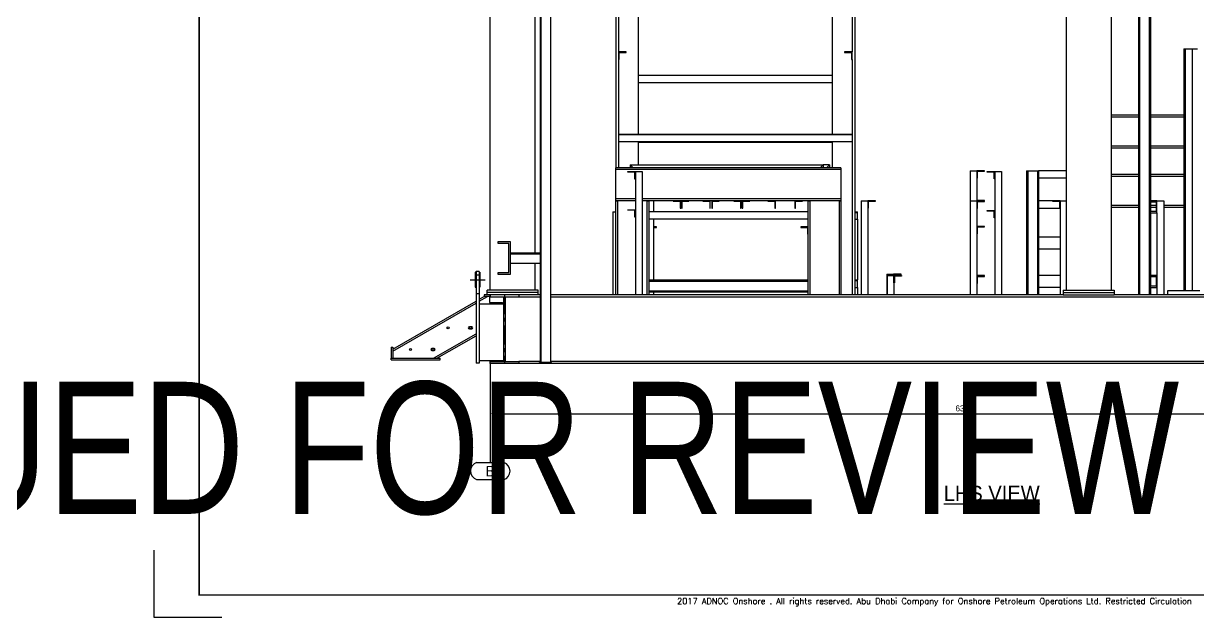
# Model space of a CAD drawing. Header units: millimetres. Extents: x 0 to 16187, y -20471 to 6290.
# Drawn here: x 4010 to 4792, y 5080 to 5476 of the extents above; entities that cross this region are included whole.
import ezdxf
from ezdxf.enums import TextEntityAlignment as Align

# ---------------------------------------------------------------- set-up
doc = ezdxf.new("R2018")
doc.units = ezdxf.units.MM
doc.header["$PDSIZE"] = -1
doc.linetypes.add('CENTERX2', pattern=[20.32, 12.7, -2.54, 2.54, -2.54])
doc.layers.add('BORDER1', color=3, linetype='Continuous')
doc.layers.add('BORDER2', color=7, linetype='Continuous')
doc.styles.add('ROMANC', font='ROMANC', dxfattribs={"height": 5})
doc.styles.add('ROMAND-1', font='ic-romand.shx')
doc.styles.add('ROMANS', font='ROMANS.shx', dxfattribs={"width": 0.8})
doc.styles.add('ROMANT', font='ROMANT', dxfattribs={"height": 4})
doc.dimstyles.new('AM_ISO', dxfattribs={"dimtxt": 3.5, "dimasz": 3.5, "dimexe": 1, "dimexo": 1, "dimgap": 1.5, "dimtad": 1, "dimdsep": 46, "dimtxsty": 'Standard', "dimcen": 0, "dimclrd": 1, "dimclre": 1, "dimclrt": 1, "dimadec": 0, "dimazin": 2, "dimtp": 0.1, "dimtm": 0.1, "dimtfac": 0.71, "dimtdec": 3, "dimtmove": 0, "dimatfit": 3, "dimfxl": 1, "dimlwd": -1, "dimlwe": -1, "dimarcsym": 1})

# ---------------------------------------------------------------- blocks, each defined once
blk = doc.blocks.new('A$7E9318A251333')
at = {"color": 1}
blk.add_line((13.2, 77.37), (13.2, 11.43), dxfattribs=at)
at = {"color": 1, "ltscale": 0.2}
blk.add_line((4.15, 11.48), (22.25, 11.39), dxfattribs=at)
at = {"color": 1, "linetype": 'Continuous', "lineweight": 25}
blk.add_line((4.14, 0.09), (22.29, 0.01), dxfattribs=at)
at = {"color": 1, "ltscale": 0.2}
for centre, radius, start, end in [((5.98, 5.79), 5.98, 107.86898, 252.02455), ((20.4, 5.69), 5.99, 287.96509, 71.9697)]:
    blk.add_arc(centre, radius, start, end, dxfattribs=at)
at = {"color": 1, "linetype": 'Continuous', "lineweight": 25}
blk.add_text('B', height=7, rotation=359.95368, dxfattribs=at).set_placement((10.17, 2.17))
blk = doc.blocks.new('*D3470')
at = {"color": 1, "linetype": 'ByBlock'}
for p, q in [((4321.19, 5248.49), (4321.19, 5215.07)), ((4952.59, 5248.49), (4952.59, 5215.07)), ((4324.69, 5216.32), (4949.09, 5216.32))]:
    blk.add_line(p, q, dxfattribs=at)
at = {"color": 1}
for points in [[(4324.69, 5216.9), (4324.69, 5215.74), (4321.19, 5216.32)], [(4949.09, 5215.74), (4949.09, 5216.9), (4952.59, 5216.32)]]:
    blk.add_solid(points, dxfattribs=at)
at = {"layer": 'Defpoints', "color": 0}
for p in [(4321.19, 5249.74), (4952.59, 5249.74), (4952.59, 5216.32)]:
    blk.add_point(p, dxfattribs=at)
at = {"color": 1, "insert": (4636.89, 5219.82), "char_height": 4, "attachment_point": 5}
blk.add_mtext('6314', dxfattribs=at)
blk = doc.blocks.new('*U609')
at = {"layer": 'BORDER1', "color": 154, "true_color": 0x1859a9, "const_width": 1}
blk.add_lwpolyline([(1.81, 811), (1144, 811), (1144, 0), (0, 0), (0, 811)], close=True, dxfattribs=at)
at = {"layer": 'BORDER2'}
blk.add_lwpolyline([(15, -15), (-30, -15), (-30, 30)], dxfattribs=at)
at = {"layer": 'BORDER2', "color": 154, "true_color": 0x1859a9, "style": 'ROMANS'}
blk.add_text('2017 ADNOC Onshore . All rights reserved. Abu Dhabi Company for Onshore Petroleum Operations Ltd. Restricted Circulation', height=4, dxfattribs=at).set_placement((489.5, -2), align=Align.TOP_CENTER)
at = {"layer": 'BORDER2', "flags": 8}
for tag, height, style, p in [('REV-A', 3.24, 'ROMANS', (986.93, 140.25)), ('RE-A', 8.06, 'ROMANT', (1084.63, 7.17))]:
    blk.add_attdef(tag, text='', height=height, dxfattribs=dict(at, style=style)).set_placement(p, align=Align.CENTER)
at = {"layer": 'BORDER2', "style": 'ROMANS', "width": 3.830216}
blk.add_attdef('DATE-A', text='', height=3.24, dxfattribs=at).set_placement((995.51, 140.25), (1008.51, 140.25), align=Align.FIT)
at = {"layer": 'BORDER2'}
for tag, height, style, p in [('DRN-A', 3.24, 'ROMANS', (1018.38, 140.25)), ('CHD-A', 3.24, 'ROMANS', (1032.35, 140.25)), ('APD-A', 3.24, 'ROMANS', (1046.64, 140.25)), ('CONS_CONT_VEND', 4.2, 'ROMANC', (1061.39, 72.83))]:
    blk.add_attdef(tag, text='', height=height, dxfattribs=dict(at, style=style)).set_placement(p, align=Align.CENTER)
at = {"layer": 'BORDER2', "style": 'ROMANS', "width": 0.8}
for tag, p, height in [('1:X', (997.23, 122.55), 3.5), ('LOC', (1042.74, 122.55), 3.5), ('PROJ_NO', (1118.64, 122.55), 3.5), ('CONS_DRG_NO', (1011, 63), 3)]:
    blk.add_attdef(tag, p, '', height=height, dxfattribs=at)
at = {"layer": 'BORDER2', "lineweight": 30, "width": 0.8, "flags": 104}
blk.add_attdef('COMMENTS-A', text='', height=2.2, dxfattribs=at).set_placement((1055.21, 142.07), align=Align.MIDDLE_LEFT)
at = {"layer": 'BORDER2', "style": 'ROMANS', "width": 0.8}
for tag, p in [('PROJECT_TITLE_1', (1061.07, 55.35)), ('PROJECT_TITLE_2', (1061.07, 49.3))]:
    blk.add_attdef(tag, text='', height=3.5, dxfattribs=at).set_placement(p, align=Align.MIDDLE)
at = {"layer": 'BORDER2', "style": 'ROMANT', "width": 0.8}
for tag, p in [('DRG_TITLE_1', (1061.07, 36.31)), ('DRG_TITLE_2', (1061.07, 28.31)), ('DRG_TITLE_3', (1061.07, 20.31))]:
    blk.add_attdef(tag, text='', height=5, dxfattribs=at).set_placement(p, align=Align.CENTER)
at = {"layer": 'BORDER2', "style": 'ROMANT'}
for tag, p in [('AR', (995, 7.17)), ('PA', (1011.74, 7.17)), ('DC', (1028.45, 7.17)), ('TS', (1120.84, 7.17))]:
    blk.add_attdef(tag, p, '', height=8.06, dxfattribs=at)
for tag, p in [('SRNO', (1074.7, 7.17)), ('SH', (1115.8, 7.18))]:
    blk.add_attdef(tag, text='', height=8.06, dxfattribs=at).set_placement(p, align=Align.RIGHT)
at = {"layer": 'BORDER2', "style": 'ROMANS', "flags": 2}
blk.add_attdef('TB_VERSION', text='', height=2, dxfattribs=at).set_placement((1, -1), align=Align.TOP_LEFT)

msp = doc.modelspace()

# ---------------------------------------------------------------- linework, layer by layer
at = {"color": 7, "linetype": 'Continuous', "lineweight": 25}
for p, q in [((4354.39168, 5772.34012), (4354.39168, 5250.34012)), ((4354.99168, 5772.34012), (4354.99168, 5250.34012)), ((4321.19168, 5298.64012), (4321.19168, 5641.04012)), ((4704.59168, 5641.04012), (4704.59168, 5298.64012)), ((4734.59168, 5641.04012), (4734.59168, 5298.64012)), ((4351.19168, 5323.54012), (4351.19168, 5624.54012)), ((4752.69168, 5584.44012), (4752.69168, 5295.44012)), ((4753.49168, 5584.44012), (4753.49168, 5295.44012)), ((4759.89168, 5584.44012), (4759.89168, 5295.44012)), ((4760.69168, 5584.44012), (4760.69168, 5358.24012)), ((4548.89168, 5491.34012), (4548.89168, 5402.64012)), ((4562.09168, 5491.34012), (4562.09168, 5457.34012)), ((4563.89168, 5491.34012), (4563.89168, 5295.44012)), ((4361.39168, 5484.74012), (4361.39168, 5250.34012)), ((4404.79168, 5484.74012), (4404.79168, 5380.24012)), ((4406.59168, 5484.74012), (4406.59168, 5457.34012)), ((4419.79168, 5484.74012), (4419.79168, 5402.64012)), ((4406.59168, 5457.34012), (4406.59168, 5452.34012)), ((4411.59168, 5457.34012), (4406.59168, 5457.34012)), ((4406.99168, 5456.94012), (4411.59168, 5456.94012)), ((4406.99168, 5452.34012), (4406.99168, 5456.94012)), ((4411.59168, 5456.94012), (4411.59168, 5457.34012)), ((4557.09168, 5457.34012), (4557.09168, 5456.94012)), ((4562.09168, 5457.34012), (4557.09168, 5457.34012)), ((4557.09168, 5456.94012), (4561.69168, 5456.94012)), ((4561.69168, 5456.94012), (4561.69168, 5452.34012)), ((4562.09168, 5452.34012), (4562.09168, 5457.34012)), ((4783.01721, 5459.44012), (4783.01721, 5298.44012)), ((4783.01721, 5459.44012), (4783.86574, 5459.44012)), ((4783.86574, 5459.44012), (4783.86574, 5298.44012)), ((4783.86574, 5459.44012), (4788.568, 5459.44012)), ((4788.568, 5459.44012), (4788.568, 5298.44012)), ((4788.568, 5459.44012), (4792.06818, 5459.44012)), ((4406.59168, 5452.34012), (4406.99168, 5452.34012)), ((4406.59168, 5452.34012), (4406.59168, 5380.24012)), ((4561.69168, 5452.34012), (4562.09168, 5452.34012)), ((4562.09168, 5452.34012), (4562.09168, 5295.44012)), ((4419.79168, 5441.94012), (4548.89168, 5441.94012)), ((4419.79168, 5436.94012), (4548.89168, 5436.94012)), ((4734.59168, 5415.44012), (4752.69168, 5415.44012)), ((4734.59168, 5414.19012), (4752.69168, 5414.19012)), ((4760.69168, 5415.44012), (4783.01721, 5415.44012)), ((4760.69168, 5414.19012), (4783.01721, 5414.19012)), ((4406.59168, 5402.64012), (4562.09168, 5402.64012)), ((4406.59168, 5402.24012), (4562.09168, 5402.24012)), ((4406.59168, 5397.64012), (4562.09168, 5397.64012)), ((4419.79168, 5397.64012), (4419.79168, 5382.24012)), ((4419.79168, 5397.34012), (4548.89168, 5397.34012)), ((4548.89168, 5397.64012), (4548.89168, 5380.24012)), ((4734.59168, 5394.69012), (4752.69168, 5394.69012)), ((4734.59168, 5393.44012), (4752.69168, 5393.44012)), ((4760.69168, 5394.69012), (4783.01721, 5394.69012)), ((4760.69168, 5393.44012), (4783.01721, 5393.44012)), ((4554.69168, 5380.24012), (4404.69168, 5380.24012)), ((4404.69168, 5380.24012), (4404.69168, 5378.99012)), ((4554.69168, 5378.99012), (4404.69168, 5378.99012)), ((4404.69168, 5378.99012), (4404.69168, 5359.49012)), ((4412.89168, 5377.24012), (4412.89168, 5377.64012)), ((4412.89168, 5377.64012), (4417.89168, 5377.64012)), ((4414.39168, 5382.24012), (4416.39168, 5380.24012)), ((4414.39168, 5382.24012), (4542.79168, 5382.24012)), ((4414.39168, 5382.24012), (4414.39168, 5380.24012)), ((4417.89168, 5377.64012), (4417.89168, 5372.64012)), ((4417.89168, 5377.64012), (4422.39168, 5377.64012)), ((4417.89168, 5377.64012), (4417.89168, 5295.44012)), ((4422.39168, 5377.64012), (4422.39168, 5295.44012)), ((4540.79168, 5380.24012), (4542.79168, 5382.24012)), ((4547.09168, 5382.24012), (4542.79168, 5382.24012)), ((4542.79168, 5382.24012), (4542.79168, 5380.24012)), ((4547.09168, 5382.24012), (4545.09168, 5380.24012)), ((4547.09168, 5382.24012), (4547.09168, 5380.24012)), ((4554.69168, 5380.24012), (4554.69168, 5378.99012)), ((4554.69168, 5378.99012), (4554.69168, 5359.49012)), ((4640.69168, 5378.24012), (4640.69168, 5358.14012)), ((4640.69168, 5378.24012), (4645.19168, 5378.24012)), ((4645.19168, 5378.24012), (4645.19168, 5373.24012)), ((4650.19168, 5378.24012), (4645.19168, 5378.24012)), ((4645.19168, 5378.24012), (4645.19168, 5358.44012)), ((4645.59168, 5377.84012), (4650.19168, 5377.84012)), ((4645.59168, 5373.24012), (4645.59168, 5377.84012)), ((4650.19168, 5377.84012), (4650.19168, 5378.24012)), ((4652.09168, 5377.34012), (4652.09168, 5377.74012)), ((4652.09168, 5377.74012), (4657.09168, 5377.74012)), ((4657.09168, 5377.74012), (4657.09168, 5372.74012)), ((4657.09168, 5377.74012), (4661.59168, 5377.74012)), ((4657.09168, 5377.74012), (4657.09168, 5295.44012)), ((4661.59168, 5377.74012), (4661.59168, 5295.44012)), ((4678.29168, 5378.14012), (4678.29168, 5295.44012)), ((4678.29168, 5378.14012), (4679.09168, 5378.14012)), ((4679.09168, 5378.14012), (4679.09168, 5295.44012)), ((4679.09168, 5378.14012), (4685.49168, 5378.14012)), ((4685.49168, 5378.14012), (4685.49168, 5295.44012)), ((4685.49168, 5378.14012), (4686.29168, 5378.14012)), ((4704.59168, 5378.14012), (4686.29168, 5378.14012)), ((4686.29168, 5378.14012), (4686.29168, 5295.44012)), ((4417.49168, 5377.24012), (4412.89168, 5377.24012)), ((4417.49168, 5372.64012), (4417.49168, 5377.24012)), ((4417.89168, 5372.64012), (4417.49168, 5372.64012)), ((4645.19168, 5373.24012), (4645.59168, 5373.24012)), ((4656.69168, 5377.34012), (4652.09168, 5377.34012)), ((4656.69168, 5372.74012), (4656.69168, 5377.34012)), ((4657.09168, 5372.74012), (4656.69168, 5372.74012)), ((4704.59168, 5373.14012), (4686.29168, 5373.14012)), ((4734.59168, 5375.94012), (4752.69168, 5375.94012)), ((4734.59168, 5374.69012), (4752.69168, 5374.69012)), ((4760.69168, 5375.94012), (4783.01721, 5375.94012)), ((4760.69168, 5374.69012), (4783.01721, 5374.69012)), ((4417.89168, 5359.49012), (4404.69168, 5359.49012)), ((4404.69168, 5359.49012), (4404.69168, 5358.24012)), ((4417.89168, 5358.24012), (4404.69168, 5358.24012)), ((4404.69168, 5358.24012), (4404.69168, 5295.44012)), ((4404.69168, 5358.24012), (4405.94168, 5358.24012)), ((4405.94168, 5358.24012), (4405.94168, 5295.44012)), ((4554.69168, 5359.49012), (4422.39168, 5359.49012)), ((4554.69168, 5358.24012), (4422.39168, 5358.24012)), ((4425.44168, 5358.24012), (4425.44168, 5295.44012)), ((4425.44168, 5358.24012), (4426.69168, 5358.24012)), ((4426.69168, 5358.24012), (4426.69168, 5295.44012)), ((4429.79168, 5358.24012), (4429.79168, 5350.84012)), ((4443.09168, 5358.24012), (4443.09168, 5357.84012)), ((4443.09168, 5357.84012), (4447.69168, 5357.84012)), ((4447.69168, 5357.84012), (4447.69168, 5353.24012)), ((4448.09168, 5353.24012), (4448.09168, 5358.24012)), ((4448.49168, 5358.24012), (4448.49168, 5353.24012)), ((4453.49168, 5358.24012), (4448.49168, 5358.24012)), ((4448.89168, 5357.84012), (4453.49168, 5357.84012)), ((4448.89168, 5353.24012), (4448.89168, 5357.84012)), ((4453.49168, 5357.84012), (4453.49168, 5358.24012)), ((4462.69168, 5358.24012), (4462.69168, 5357.84012)), ((4462.69168, 5357.84012), (4467.29168, 5357.84012)), ((4467.29168, 5357.84012), (4467.29168, 5353.24012)), ((4467.69168, 5353.24012), (4467.69168, 5358.24012)), ((4473.69168, 5358.24012), (4468.69168, 5358.24012)), ((4468.69168, 5358.24012), (4468.69168, 5353.24012)), ((4469.09168, 5357.84012), (4473.69168, 5357.84012)), ((4469.09168, 5353.24012), (4469.09168, 5357.84012)), ((4473.69168, 5357.84012), (4473.69168, 5358.24012)), ((4483.29168, 5358.24012), (4483.29168, 5357.84012)), ((4483.29168, 5357.84012), (4487.89168, 5357.84012)), ((4487.89168, 5357.84012), (4487.89168, 5353.24012)), ((4488.29168, 5353.24012), (4488.29168, 5358.24012)), ((4493.99168, 5358.24012), (4488.99168, 5358.24012)), ((4488.99168, 5358.24012), (4488.99168, 5353.24012)), ((4489.39168, 5353.24012), (4489.39168, 5357.84012)), ((4489.39168, 5357.84012), (4493.99168, 5357.84012)), ((4493.99168, 5357.84012), (4493.99168, 5358.24012)), ((4506.09168, 5358.24012), (4506.09168, 5357.84012)), ((4506.09168, 5357.84012), (4510.69168, 5357.84012)), ((4510.69168, 5357.84012), (4510.69168, 5353.24012)), ((4511.09168, 5353.24012), (4511.09168, 5358.24012)), ((4524.09168, 5358.24012), (4524.09168, 5353.24012)), ((4529.09168, 5358.24012), (4524.09168, 5358.24012)), ((4524.49168, 5353.24012), (4524.49168, 5357.84012)), ((4524.49168, 5357.84012), (4529.09168, 5357.84012)), ((4529.09168, 5357.84012), (4529.09168, 5358.24012)), ((4532.69168, 5358.24012), (4533.94168, 5358.24012)), ((4532.69168, 5358.24012), (4532.69168, 5295.44012)), ((4533.94168, 5358.24012), (4533.94168, 5295.44012)), ((4553.44168, 5358.24012), (4553.44168, 5295.44012)), ((4553.44168, 5358.24012), (4554.69168, 5358.24012)), ((4554.69168, 5359.49012), (4554.69168, 5358.24012)), ((4554.69168, 5358.24012), (4554.69168, 5295.44012)), ((4568.19168, 5358.24012), (4572.69168, 5358.24012)), ((4568.19168, 5358.24012), (4568.19168, 5295.44012)), ((4572.69168, 5358.24012), (4572.69168, 5353.24012)), ((4577.69168, 5358.24012), (4572.69168, 5358.24012)), ((4572.69168, 5358.24012), (4572.69168, 5295.44012)), ((4573.09168, 5357.84012), (4577.69168, 5357.84012)), ((4573.09168, 5353.24012), (4573.09168, 5357.84012)), ((4577.69168, 5357.84012), (4577.69168, 5358.24012)), ((4640.69168, 5358.14012), (4640.69168, 5295.44012)), ((4640.69168, 5358.14012), (4645.19168, 5358.14012)), ((4650.19168, 5358.44012), (4645.19168, 5358.44012)), ((4645.19168, 5358.44012), (4645.19168, 5358.14012)), ((4650.19168, 5358.14012), (4645.19168, 5358.14012)), ((4645.19168, 5358.14012), (4645.19168, 5353.14012)), ((4645.19168, 5358.14012), (4645.19168, 5295.44012)), ((4645.59168, 5357.74012), (4650.19168, 5357.74012)), ((4645.59168, 5353.14012), (4645.59168, 5357.74012)), ((4650.19168, 5358.14012), (4650.19168, 5358.44012)), ((4650.19168, 5357.74012), (4650.19168, 5358.14012)), ((4695.59168, 5358.14012), (4686.29168, 5358.14012)), ((4700.59168, 5358.24012), (4695.59168, 5358.24012)), ((4695.59168, 5358.24012), (4695.59168, 5357.84012)), ((4695.59168, 5357.84012), (4700.19168, 5357.84012)), ((4700.19168, 5357.84012), (4700.19168, 5353.24012)), ((4700.59168, 5353.24012), (4700.59168, 5358.24012)), ((4700.59168, 5358.24012), (4700.59168, 5295.44012)), ((4700.59168, 5358.24012), (4704.59168, 5358.24012)), ((4734.59168, 5355.19012), (4752.69168, 5355.19012)), ((4760.59168, 5358.24012), (4760.59168, 5357.44012)), ((4765.09168, 5358.24012), (4760.59168, 5358.24012)), ((4760.59168, 5357.44012), (4764.49168, 5357.44012)), ((4760.69168, 5357.44012), (4760.69168, 5351.04012)), ((4760.69168, 5355.19012), (4764.49168, 5355.19012)), ((4764.49168, 5357.44012), (4764.49168, 5351.04012)), ((4765.09168, 5350.24012), (4765.09168, 5358.24012)), ((4765.09168, 5358.24012), (4769.59168, 5358.24012)), ((4769.59168, 5358.24012), (4769.59168, 5295.44012)), ((4769.59168, 5355.19012), (4783.01721, 5355.19012)), ((4402.89168, 5350.84012), (4402.89168, 5295.44012)), ((4402.89168, 5350.84012), (4404.69168, 5350.84012)), ((4412.89168, 5352.24012), (4417.89168, 5352.24012)), ((4412.89168, 5351.84012), (4412.89168, 5352.24012)), ((4417.49168, 5351.84012), (4412.89168, 5351.84012)), ((4417.49168, 5347.24012), (4417.49168, 5351.84012)), ((4417.89168, 5347.24012), (4417.49168, 5347.24012)), ((4417.89168, 5352.24012), (4417.89168, 5347.24012)), ((4532.69168, 5350.84012), (4426.69168, 5350.84012)), ((4447.69168, 5353.24012), (4448.09168, 5353.24012)), ((4448.49168, 5353.24012), (4448.89168, 5353.24012)), ((4467.29168, 5353.24012), (4467.69168, 5353.24012)), ((4468.69168, 5353.24012), (4469.09168, 5353.24012)), ((4487.89168, 5353.24012), (4488.29168, 5353.24012)), ((4488.99168, 5353.24012), (4489.39168, 5353.24012)), ((4510.69168, 5353.24012), (4511.09168, 5353.24012)), ((4524.09168, 5353.24012), (4524.49168, 5353.24012)), ((4563.89168, 5350.84012), (4565.59168, 5350.84012)), ((4563.89168, 5350.44012), (4565.59168, 5350.44012)), ((4565.59168, 5350.44012), (4565.59168, 5350.84012)), ((4565.59168, 5345.84012), (4565.59168, 5350.44012)), ((4572.69168, 5353.24012), (4573.09168, 5353.24012)), ((4645.19168, 5353.14012), (4645.59168, 5353.14012)), ((4652.09168, 5351.34012), (4652.09168, 5351.74012)), ((4652.09168, 5351.74012), (4657.09168, 5351.74012)), ((4656.69168, 5351.34012), (4652.09168, 5351.34012)), ((4656.69168, 5346.74012), (4656.69168, 5351.34012)), ((4657.09168, 5346.74012), (4656.69168, 5346.74012)), ((4657.09168, 5351.74012), (4657.09168, 5346.74012)), ((4700.59168, 5353.14012), (4686.29168, 5353.14012)), ((4700.19168, 5353.24012), (4700.59168, 5353.24012)), ((4734.59168, 5353.94012), (4752.69168, 5353.94012)), ((4760.59168, 5351.04012), (4760.59168, 5350.24012)), ((4764.49168, 5351.04012), (4760.59168, 5351.04012)), ((4760.59168, 5350.24012), (4765.09168, 5350.24012)), ((4760.69168, 5353.94012), (4764.49168, 5353.94012)), ((4760.69168, 5350.24012), (4760.69168, 5308.44012)), ((4765.09168, 5350.24012), (4765.09168, 5295.44012)), ((4769.59168, 5353.94012), (4783.01721, 5353.94012)), ((4532.69168, 5345.84012), (4426.69168, 5345.84012)), ((4429.79168, 5345.84012), (4429.79168, 5305.44012)), ((4431.89168, 5340.84012), (4429.79168, 5340.84012)), ((4429.79168, 5340.44012), (4431.89168, 5340.44012)), ((4431.89168, 5340.44012), (4431.89168, 5340.84012)), ((4532.69168, 5340.84012), (4527.89168, 5340.84012)), ((4527.89168, 5340.84012), (4527.89168, 5340.44012)), ((4527.89168, 5340.44012), (4532.49168, 5340.44012)), ((4532.49168, 5340.44012), (4532.49168, 5335.84012)), ((4563.89168, 5345.84012), (4565.59168, 5345.84012)), ((4565.59168, 5345.84012), (4565.59168, 5305.44012)), ((4650.19168, 5341.14012), (4645.19168, 5341.14012)), ((4645.59168, 5336.14012), (4645.59168, 5340.74012)), ((4645.59168, 5340.74012), (4650.19168, 5340.74012)), ((4650.19168, 5340.74012), (4650.19168, 5341.14012)), ((4326.39168, 5331.04012), (4334.39168, 5331.04012)), ((4326.39168, 5329.79012), (4326.39168, 5331.04012)), ((4334.39168, 5331.04012), (4334.39168, 5309.04012)), ((4532.49168, 5335.84012), (4532.69168, 5335.84012)), ((4645.19168, 5336.14012), (4645.59168, 5336.14012)), ((4686.29168, 5334.24012), (4700.59168, 5334.24012)), ((4333.49168, 5329.79012), (4326.39168, 5329.79012)), ((4333.49168, 5310.29012), (4333.49168, 5329.79012)), ((4334.39168, 5323.54012), (4354.39168, 5323.54012)), ((4334.39168, 5322.94012), (4354.39168, 5322.94012)), ((4354.39168, 5322.94012), (4354.39168, 5323.54012)), ((4686.29168, 5326.24012), (4700.59168, 5326.24012)), ((4334.39168, 5316.54012), (4354.39168, 5316.54012)), ((4351.19168, 5298.64012), (4351.19168, 5316.54012)), ((4311.76168, 5310.59012), (4311.16168, 5310.59012)), ((4311.16168, 5310.59012), (4311.16168, 5300.59012)), ((4313.76168, 5311.09012), (4311.76168, 5311.09012)), ((4311.76168, 5311.09012), (4311.76168, 5308.52572)), ((4313.76168, 5308.52572), (4311.76168, 5308.52572)), ((4311.76168, 5308.52572), (4311.76168, 5296.09012)), ((4313.76168, 5311.09012), (4313.76168, 5308.52572)), ((4314.36168, 5310.59012), (4313.76168, 5310.59012)), ((4313.76168, 5308.52572), (4313.76168, 5296.09012)), ((4314.36168, 5310.59012), (4314.36168, 5300.59012)), ((4326.39168, 5310.29012), (4333.49168, 5310.29012)), ((4326.39168, 5309.04012), (4326.39168, 5310.29012)), ((4334.39168, 5309.04012), (4326.39168, 5309.04012)), ((4585.19168, 5309.24012), (4585.19168, 5295.44012)), ((4585.19168, 5309.24012), (4589.69168, 5309.24012)), ((4585.49168, 5308.44012), (4585.49168, 5295.44012)), ((4585.49168, 5308.44012), (4589.99168, 5308.44012)), ((4594.69168, 5309.24012), (4589.69168, 5309.24012)), ((4589.69168, 5309.24012), (4589.69168, 5308.44012)), ((4589.99168, 5308.44012), (4594.99168, 5308.44012)), ((4589.99168, 5303.44012), (4589.99168, 5308.44012)), ((4590.09168, 5308.84012), (4594.69168, 5308.84012)), ((4590.09168, 5308.44012), (4590.09168, 5308.84012)), ((4594.99168, 5308.04012), (4590.39168, 5308.04012)), ((4590.39168, 5308.04012), (4590.39168, 5303.44012)), ((4594.69168, 5308.84012), (4594.69168, 5309.24012)), ((4594.99168, 5308.44012), (4594.99168, 5308.04012)), ((4650.19168, 5308.44012), (4645.19168, 5308.44012)), ((4650.19168, 5308.14012), (4645.19168, 5308.14012)), ((4645.19168, 5308.14012), (4645.19168, 5303.14012)), ((4645.59168, 5307.74012), (4650.19168, 5307.74012)), ((4645.59168, 5303.14012), (4645.59168, 5307.74012)), ((4650.19168, 5308.14012), (4650.19168, 5308.44012)), ((4650.19168, 5307.74012), (4650.19168, 5308.14012)), ((4686.29168, 5308.54012), (4700.59168, 5308.54012)), ((4765.09168, 5308.44012), (4760.59168, 5308.44012)), ((4760.59168, 5308.44012), (4760.59168, 5307.64012)), ((4760.59168, 5307.64012), (4764.49168, 5307.64012)), ((4760.69168, 5307.64012), (4760.69168, 5301.24012)), ((4764.49168, 5307.64012), (4764.49168, 5301.24012)), ((4765.09168, 5300.44012), (4765.09168, 5308.44012)), ((4311.16168, 5300.59012), (4311.76168, 5300.59012)), ((4313.76168, 5300.59012), (4314.36168, 5300.59012)), ((4426.69168, 5305.44012), (4532.69168, 5305.44012)), ((4426.69168, 5304.64012), (4532.69168, 5304.64012)), ((4563.89168, 5305.44012), (4565.59168, 5305.44012)), ((4563.89168, 5305.04012), (4565.59168, 5305.04012)), ((4563.89168, 5300.44012), (4565.59168, 5300.44012)), ((4565.59168, 5305.04012), (4565.59168, 5305.44012)), ((4565.59168, 5300.44012), (4565.59168, 5305.04012)), ((4565.59168, 5300.44012), (4565.59168, 5295.44012)), ((4590.39168, 5303.44012), (4589.99168, 5303.44012)), ((4589.99168, 5303.44012), (4589.99168, 5295.44012)), ((4645.19168, 5303.14012), (4645.59168, 5303.14012)), ((4686.29168, 5300.54012), (4700.59168, 5300.54012)), ((4764.49168, 5301.24012), (4760.59168, 5301.24012)), ((4760.59168, 5301.24012), (4760.59168, 5300.44012)), ((4760.59168, 5300.44012), (4765.09168, 5300.44012)), ((4760.69168, 5300.44012), (4760.69168, 5295.44012)), ((4313.76168, 5296.09012), (4311.76168, 5296.09012)), ((4311.76168, 5296.09012), (4311.76168, 5250.09012)), ((4313.76168, 5296.09012), (4313.76168, 5250.09012)), ((4313.76168, 5291.20986), (4319.35666, 5294.44012)), ((4313.76168, 5292.53776), (4317.05666, 5294.44012)), ((4319.19168, 5295.44012), (4317.05666, 5295.44012)), ((4317.05666, 5295.44012), (4317.05666, 5294.44012)), ((4321.05666, 5294.44012), (4317.05666, 5294.44012)), ((4319.19168, 5297.04012), (4319.19168, 5298.64012)), ((4353.19168, 5298.64012), (4319.19168, 5298.64012)), ((4353.19168, 5297.04012), (4319.19168, 5297.04012)), ((4319.19168, 5295.44012), (4319.19168, 5297.04012)), ((4353.19168, 5295.44012), (4319.19168, 5295.44012)), ((4320.76168, 5294.44012), (4320.76168, 5290.34012)), ((4321.05666, 5295.44012), (4321.05666, 5294.44012)), ((4321.19168, 5293.99012), (4321.19168, 5295.44012)), ((4330.26168, 5293.99012), (4321.19168, 5293.99012)), ((4330.26168, 5251.19012), (4330.26168, 5293.99012)), ((4340.23168, 5293.99012), (4331.16168, 5293.99012)), ((4331.16168, 5293.99012), (4331.16168, 5251.19012)), ((4340.23168, 5295.44012), (4340.23168, 5293.99012)), ((4354.39168, 5293.99012), (4340.23168, 5293.99012)), ((4353.19168, 5297.04012), (4353.19168, 5298.64012)), ((4353.19168, 5295.44012), (4353.19168, 5297.04012)), ((4354.39168, 5295.44012), (4353.19168, 5295.44012)), ((4702.59168, 5295.44012), (4361.39168, 5295.44012)), ((4933.55168, 5293.99012), (4361.39168, 5293.99012)), ((4426.69168, 5298.24012), (4532.69168, 5298.24012)), ((4426.69168, 5297.44012), (4532.69168, 5297.44012)), ((4429.79168, 5297.44012), (4429.79168, 5295.44012)), ((4702.59168, 5298.64012), (4702.59168, 5297.04012)), ((4702.59168, 5298.64012), (4736.59168, 5298.64012)), ((4702.59168, 5297.04012), (4702.59168, 5295.44012)), ((4702.59168, 5297.04012), (4736.59168, 5297.04012)), ((4702.59168, 5295.44012), (4736.59168, 5295.44012)), ((4736.59168, 5298.64012), (4736.59168, 5297.04012)), ((4736.59168, 5297.04012), (4736.59168, 5295.44012)), ((4920.59168, 5295.44012), (4736.59168, 5295.44012)), ((4772.41061, 5295.44012), (4772.41061, 5298.44012)), ((4772.41061, 5298.44012), (4793.62381, 5298.44012)), ((4256.26168, 5259.34012), (4311.76168, 5291.38306)), ((4256.26168, 5258.01221), (4311.76168, 5290.05515)), ((4313.76168, 5289.59012), (4330.26168, 5289.59012)), ((4320.76168, 5290.34012), (4329.26168, 5290.34012)), ((4329.26168, 5290.34012), (4329.26168, 5289.59012)), ((4283.39617, 5253.24012), (4311.76168, 5269.61696)), ((4285.69617, 5253.24012), (4311.76168, 5268.28905)), ((4308.91527, 5274.27388), (4307.31527, 5274.27388)), ((4307.31527, 5272.87388), (4308.91527, 5272.87388)), ((4255.26168, 5260.74012), (4255.26168, 5253.24012)), ((4255.26168, 5260.74012), (4256.26168, 5260.74012)), ((4256.26168, 5260.74012), (4256.26168, 5253.24012)), ((4255.26168, 5253.24012), (4256.26168, 5253.24012)), ((4255.26168, 5252.24012), (4255.26168, 5253.24012)), ((4255.26168, 5253.24012), (4287.76168, 5253.24012)), ((4283.91527, 5259.84012), (4282.31527, 5259.84012)), ((4282.31527, 5258.44012), (4283.91527, 5258.44012)), ((4287.76168, 5252.24012), (4287.76168, 5253.24012)), ((4255.26168, 5252.24012), (4287.76168, 5252.24012)), ((4313.76168, 5250.09012), (4311.76168, 5250.09012)), ((4330.26168, 5251.59012), (4313.76168, 5251.59012)), ((4321.19168, 5249.74012), (4321.19168, 5251.19012)), ((4321.19168, 5251.19012), (4330.26168, 5251.19012)), ((4330.71168, 5249.74012), (4321.19168, 5249.74012)), ((4340.23168, 5249.74012), (4330.71168, 5249.74012)), ((4331.16168, 5251.19012), (4340.23168, 5251.19012)), ((4340.23168, 5251.19012), (4340.23168, 5249.74012)), ((4354.39168, 5251.19012), (4340.23168, 5251.19012)), ((4353.89168, 5249.74012), (4340.23168, 5249.74012)), ((4353.89168, 5249.74012), (4353.89168, 5250.34012)), ((4361.89168, 5250.34012), (4353.89168, 5250.34012)), ((4361.89168, 5249.74012), (4353.89168, 5249.74012)), ((4933.55168, 5251.19012), (4361.39168, 5251.19012)), ((4361.89168, 5249.74012), (4361.89168, 5250.34012)), ((4933.55168, 5249.74012), (4361.89168, 5249.74012))]:
    msp.add_line(p, q, dxfattribs=at)
at = {"color": 3, "linetype": 'CENTERX2'}
for p, q in [((4307.75868, 5305.59012), (4317.76468, 5305.59012)), ((4330.71168, 5295.44012), (4330.71168, 5249.74012))]:
    msp.add_line(p, q, dxfattribs=at)
at = {"color": 7, "linetype": 'Continuous', "lineweight": 25}
for centre in [(4293.11527, 5273.57388), (4308.11527, 5273.57388), (4268.11527, 5259.14012), (4283.11527, 5259.14012)]:
    msp.add_circle(centre, 0.7, dxfattribs=at)
for centre, start, end in [((4307.31527, 5273.57388), 90, 270), ((4308.91527, 5273.57388), 270, 90), ((4282.31527, 5259.14012), 90, 270), ((4283.91527, 5259.14012), 270, 90)]:
    msp.add_arc(centre, 0.7, start, end, dxfattribs=at)

# ---------------------------------------------------------------- block references
msp.add_blockref('A$7E9318A251333', (4307.99018, 5172.37032))
at = {"layer": 'BORDER1'}
ref = msp.add_blockref('*U609', (2751.74575, 5095.49056), dxfattribs=at)
lines = msp.add_mtext('\\W0.80000;ISSUED FOR REVIEW\\P', dxfattribs={"layer": 'BORDER2', "insert": (3806.95572, 5237.56499), "char_height": 88, "attachment_point": 1})
ref.add_attrib('COMMENTS-A', '', (3806.95572, 5237.56499), dxfattribs={"flags": 104}).embed_mtext(lines)
msp.add_blockref('*U609', (4127.45492, 5095.49056), dxfattribs=at)

# ---------------------------------------------------------------- texts
at = {"color": 7, "style": 'ROMAND-1'}
msp.add_text('%%ULHS VIEW', height=10, dxfattribs=at).set_placement((4623.08663, 5158.25201))

# ---------------------------------------------------------------- dimensions: what is measured, and where the dimension line sits
dim = msp.add_linear_dim(base=(4952.59168, 5216.32133), p1=(4321.19168, 5249.74012), p2=(4952.59168, 5249.74012), dimstyle='AM_ISO', override={"dimtxt": 4, "dimexe": 1.25, "dimexo": 1.25, "dimlfac": 10})
dim.commit()
dim.dimension.update_dxf_attribs({"geometry": '*D3470', "text_midpoint": (4636.89168, 5219.82133)})

doc.saveas('drawing.dxf')
